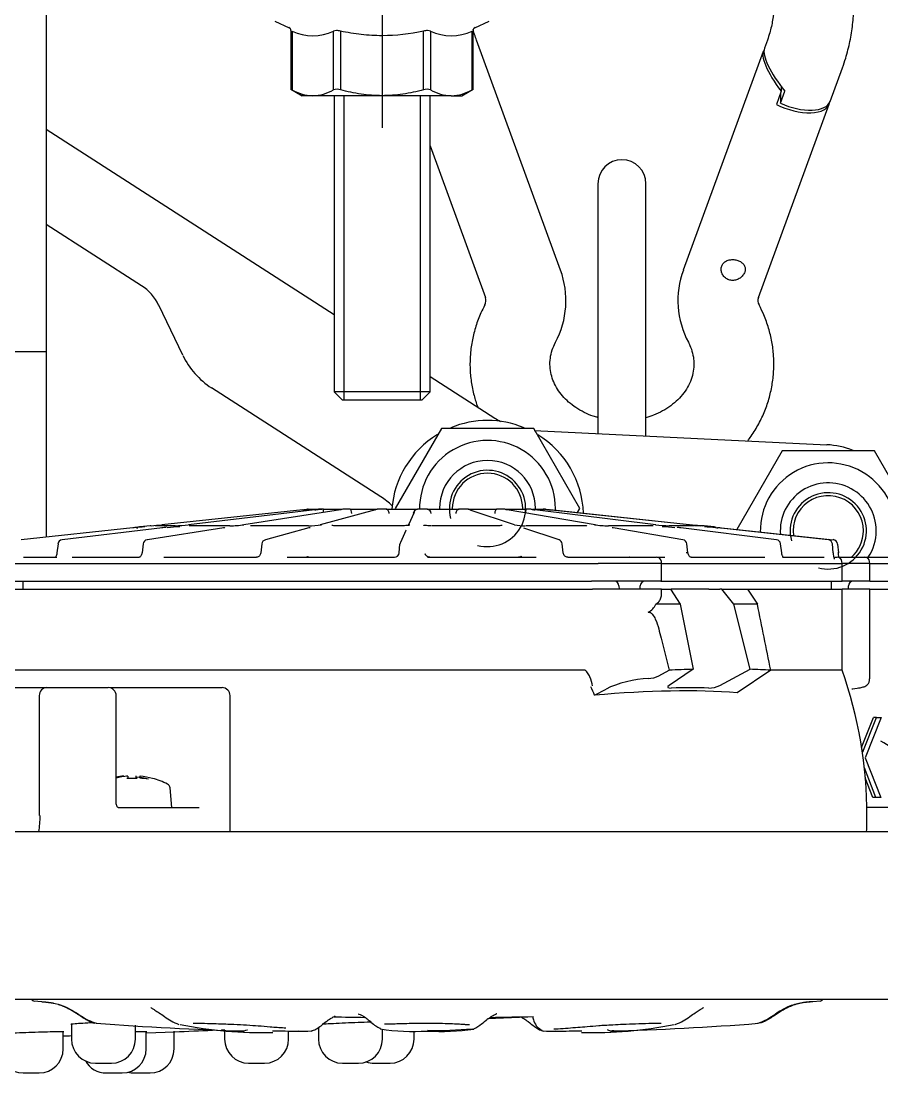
# Model space of a CAD drawing. Header units: millimetres. Extents: x -60 to 7633, y -2614 to 2146.
# Drawn here: x 7526.4 to 7580.3, y -2107 to -2041.2 of the extents above; entities that cross this region are included whole.
import ezdxf
from ezdxf.lldxf.tags import DXFTag

# ---------------------------------------------------------------- set-up
doc = ezdxf.new("R2010")
doc.units = ezdxf.units.MM
doc.layers.get('0').update_dxf_attribs({"color": 250})
tags = doc.linetypes.add('CENTER2', pattern=[28.575, 19.05, -3.175, 3.175, -3.175]).pattern_tags.tags
tags[10:11] = [DXFTag(74, 4), DXFTag(75, 0), DXFTag(340, '0'), DXFTag(46, 0.0), DXFTag(50, 0.0), DXFTag(44, 0.0), DXFTag(45, 0.0)]
tags[8:9] = [DXFTag(74, 4), DXFTag(75, 0), DXFTag(340, '0'), DXFTag(46, 0.0), DXFTag(50, 0.0), DXFTag(44, 0.0), DXFTag(45, 0.0)]
tags[6:7] = [DXFTag(74, 4), DXFTag(75, 0), DXFTag(340, '0'), DXFTag(46, 0.0), DXFTag(50, 0.0), DXFTag(44, 0.0), DXFTag(45, 0.0)]
tags[4:5] = [DXFTag(74, 4), DXFTag(75, 0), DXFTag(340, '0'), DXFTag(46, 0.0), DXFTag(50, 0.0), DXFTag(44, 0.0), DXFTag(45, 0.0)]

msp = doc.modelspace()

# ---------------------------------------------------------------- linework, layer by layer
at = {"linetype": 'CENTER2'}
msp.add_line((7549.001, -2007.898), (7549.001, -2047.898), dxfattribs=at)
at = {"linetype": 'Continuous'}
for p, q in [((7528.001, -2040.398), (7528.001, -2056.898)), ((7542.305, -2041.233), (7543.197, -2041.649)), ((7554.805, -2041.649), (7555.697, -2041.233)), ((7543.305, -2041.829), (7543.305, -2045.499)), ((7543.372, -2041.865), (7543.372, -2045.532)), ((7545.97, -2045.532), (7545.97, -2041.865)), ((7546.403, -2041.865), (7546.403, -2045.532)), ((7551.599, -2045.532), (7551.599, -2041.865)), ((7552.032, -2041.865), (7552.032, -2045.532)), ((7554.63, -2045.532), (7554.63, -2041.865)), ((7554.697, -2045.499), (7554.697, -2041.829)), ((7560.162, -2056.796), (7554.909, -2042.431)), ((7573.093, -2042.431), (7572.909, -2042.934)), ((7572.838, -2043.128), (7567.84, -2056.796)), ((7577.019, -2046.254), (7577.789, -2044.149)), ((7573.959, -2045.332), (7573.959, -2045.619)), ((7543.305, -2045.496), (7544.001, -2045.898)), ((7544.671, -2045.898), (7544.001, -2045.898)), ((7549.001, -2045.898), (7544.671, -2045.898)), ((7546.001, -2045.898), (7546.001, -2064.398)), ((7546.614, -2045.898), (7546.614, -2064.898)), ((7553.331, -2045.898), (7549.001, -2045.898)), ((7551.387, -2045.898), (7551.387, -2064.898)), ((7552.001, -2064.398), (7552.001, -2045.898)), ((7553.331, -2045.898), (7554.001, -2045.898)), ((7554.001, -2045.898), (7554.697, -2045.496)), ((7573.959, -2045.619), (7573.657, -2046.445)), ((7573.908, -2046.371), (7574.183, -2045.618)), ((7573.908, -2045.758), (7573.908, -2046.371)), ((7572.536, -2058.513), (7576.958, -2046.419)), ((7528.001, -2047.997), (7546.001, -2059.579)), ((7552.001, -2049.037), (7555.466, -2058.513)), ((7562.501, -2051.398), (7562.501, -2055.898)), ((7565.501, -2055.898), (7565.501, -2051.398)), ((7533.955, -2057.773), (7528.001, -2053.943)), ((7562.501, -2055.898), (7562.501, -2067.025)), ((7565.501, -2067.17), (7565.501, -2055.898)), ((7528.001, -2056.898), (7528.001, -2061.898)), ((7536.541, -2062.126), (7535.035, -2058.996)), ((7528.001, -2061.898), (7524.001, -2061.898)), ((7528.001, -2061.898), (7528.001, -2066.898)), ((7552.001, -2063.44), (7556.048, -2066.044)), ((7548.927, -2070.975), (7538.341, -2064.163)), ((7552.001, -2064.398), (7546.001, -2064.398)), ((7546.001, -2064.398), (7546.501, -2064.898)), ((7551.501, -2064.898), (7552.001, -2064.398)), ((7546.501, -2064.898), (7551.501, -2064.898)), ((7528.001, -2066.898), (7528.001, -2070.898)), ((7552.709, -2066.698), (7549.822, -2071.698)), ((7558.483, -2066.698), (7552.709, -2066.698)), ((7561.369, -2071.698), (7558.483, -2066.698)), ((7558.513, -2066.833), (7576.812, -2067.715)), ((7574.014, -2068.098), (7571.178, -2073.01)), ((7579.788, -2068.098), (7574.014, -2068.098)), ((7582.674, -2073.098), (7579.788, -2068.098)), ((7528.001, -2070.898), (7528.001, -2073.496)), ((7544.048, -2071.782), (7535.232, -2072.716)), ((7544.799, -2071.782), (7536.897, -2072.716)), ((7546.397, -2071.782), (7540.361, -2072.716)), ((7544.355, -2071.748), (7544.349, -2071.749)), ((7544.436, -2071.748), (7544.804, -2071.748)), ((7544.709, -2071.748), (7544.976, -2071.748)), ((7544.804, -2071.748), (7545.001, -2071.748)), ((7545.327, -2071.748), (7545.05, -2071.748)), ((7548.584, -2071.791), (7545.142, -2072.724)), ((7545.327, -2071.748), (7545.816, -2071.748)), ((7545.656, -2071.748), (7546.164, -2071.748)), ((7545.816, -2071.748), (7546.427, -2071.748)), ((7546.427, -2071.748), (7546.503, -2071.748)), ((7546.565, -2071.748), (7546.556, -2071.748)), ((7547.001, -2071.748), (7546.561, -2071.748)), ((7546.579, -2071.748), (7546.565, -2071.748)), ((7547.001, -2071.748), (7547.552, -2071.748)), ((7547.552, -2071.748), (7548.396, -2071.748)), ((7548.396, -2071.748), (7548.707, -2071.748)), ((7549.257, -2071.748), (7548.707, -2071.748)), ((7549.257, -2071.748), (7549.803, -2071.748)), ((7549.803, -2071.748), (7550.778, -2071.748)), ((7551.014, -2071.954), (7550.663, -2072.712)), ((7550.778, -2071.748), (7551.228, -2071.748)), ((7551.823, -2071.748), (7551.228, -2071.748)), ((7551.823, -2071.748), (7552.297, -2071.748)), ((7552.297, -2071.748), (7553.287, -2071.748)), ((7553.287, -2071.748), (7553.821, -2071.748)), ((7554.388, -2071.748), (7553.821, -2071.748)), ((7554.388, -2071.748), (7554.734, -2071.748)), ((7557.29, -2072.73), (7554.505, -2071.796)), ((7554.734, -2071.748), (7555.618, -2071.748)), ((7555.618, -2071.748), (7556.173, -2071.748)), ((7556.643, -2071.748), (7556.173, -2071.748)), ((7556.64, -2071.748), (7556.635, -2071.748)), ((7556.721, -2071.748), (7556.82, -2071.748)), ((7562.318, -2072.718), (7556.815, -2071.784)), ((7556.82, -2071.748), (7557.491, -2071.748)), ((7557.491, -2071.748), (7558, -2071.748)), ((7558.317, -2071.748), (7558, -2071.748)), ((7558.405, -2071.748), (7558.681, -2071.748)), ((7566.118, -2072.716), (7558.56, -2071.782)), ((7558.681, -2071.748), (7559.081, -2071.748)), ((7559.208, -2071.748), (7559.081, -2071.748)), ((7559.215, -2071.749), (7559.208, -2071.748)), ((7559.287, -2071.748), (7559.293, -2071.749)), ((7568.206, -2072.716), (7559.505, -2071.782)), ((7559.594, -2071.782), (7568.411, -2072.716)), ((7561.223, -2071.952), (7561.369, -2071.698)), ((7533.414, -2072.908), (7526.429, -2073.648)), ((7535.266, -2072.908), (7529.006, -2073.648)), ((7534.505, -2072.78), (7533.869, -2072.847)), ((7539.116, -2072.908), (7534.334, -2073.648)), ((7536.077, -2072.78), (7534.816, -2072.78)), ((7539.492, -2072.78), (7536.959, -2072.78)), ((7544.394, -2072.78), (7540.894, -2072.78)), ((7544.432, -2072.917), (7541.705, -2073.657)), ((7550.192, -2072.78), (7546.148, -2072.78)), ((7556.187, -2072.78), (7552.085, -2072.78)), ((7560.07, -2073.662), (7557.864, -2072.922)), ((7561.655, -2072.78), (7557.991, -2072.78)), ((7565.936, -2072.78), (7563.153, -2072.78)), ((7567.813, -2073.651), (7563.453, -2072.911)), ((7568.516, -2072.78), (7566.948, -2072.78)), ((7573.664, -2073.649), (7567.677, -2072.909)), ((7569.106, -2072.778), (7568.887, -2072.778)), ((7569.774, -2072.847), (7569.138, -2072.78)), ((7576.894, -2073.648), (7570.002, -2072.908)), ((7570.229, -2072.908), (7577.213, -2073.648)), ((7550.493, -2073.081), (7550.15, -2073.82)), ((7528.742, -2073.912), (7528.676, -2074.466)), ((7534.062, -2073.911), (7533.994, -2074.465)), ((7541.488, -2073.913), (7541.425, -2074.467)), ((7550.073, -2074.475), (7550.124, -2073.92)), ((7560.333, -2074.468), (7560.272, -2073.914)), ((7568.126, -2074.465), (7568.059, -2073.91)), ((7573.99, -2074.465), (7573.923, -2073.911)), ((7577.215, -2074.47), (7577.158, -2073.916)), ((7577.479, -2073.92), (7577.533, -2074.475)), ((7526.575, -2074.748), (7528.663, -2074.748)), ((7529.629, -2074.748), (7533.824, -2074.748)), ((7535.359, -2074.748), (7541.155, -2074.748)), ((7543.076, -2074.748), (7549.773, -2074.748)), ((7551.846, -2074.748), (7558.638, -2074.748)), ((7560.614, -2074.748), (7561.974, -2074.748)), ((7561.974, -2074.748), (7562.817, -2074.748)), ((7562.817, -2074.748), (7566.172, -2074.748)), ((7566.194, -2074.748), (7566.681, -2074.748)), ((7568.322, -2074.748), (7572.931, -2074.748)), ((7574.039, -2074.748), (7576.636, -2074.748)), ((7577.317, -2074.748), (7577.462, -2074.748)), ((7577.574, -2074.748), (7579.186, -2074.748)), ((7579.186, -2074.748), (7581.985, -2074.748)), ((7525.871, -2075.148), (7562.097, -2075.148)), ((7562.097, -2075.148), (7562.511, -2075.148)), ((7566.482, -2075.148), (7562.511, -2075.148)), ((7566.482, -2075.148), (7566.471, -2075.022)), ((7566.48, -2076.248), (7566.482, -2075.148)), ((7566.482, -2075.148), (7577.771, -2075.148)), ((7577.771, -2075.148), (7577.76, -2075.022)), ((7577.769, -2076.248), (7577.771, -2075.148)), ((7579.496, -2075.148), (7577.771, -2075.148)), ((7579.496, -2075.148), (7579.485, -2075.022)), ((7579.494, -2076.248), (7579.496, -2075.148)), ((7579.496, -2075.148), (7582.182, -2075.148)), ((7525.873, -2076.248), (7562.096, -2076.248)), ((7526.546, -2076.248), (7526.546, -2076.748)), ((7562.513, -2076.248), (7562.096, -2076.248)), ((7566.48, -2076.248), (7562.513, -2076.248)), ((7566.442, -2076.248), (7577.769, -2076.248)), ((7577.096, -2076.748), (7577.096, -2076.248)), ((7579.494, -2076.248), (7577.769, -2076.248)), ((7579.494, -2076.248), (7582.18, -2076.248)), ((7525.871, -2076.748), (7561.613, -2076.748)), ((7561.613, -2076.748), (7562.169, -2076.748)), ((7563.013, -2076.748), (7562.169, -2076.748)), ((7566.482, -2076.748), (7563.013, -2076.748)), ((7563.817, -2076.543), (7563.821, -2076.748)), ((7565.143, -2076.748), (7565.147, -2076.543)), ((7566.451, -2076.748), (7567.045, -2076.748)), ((7566.482, -2077.01), (7566.482, -2076.748)), ((7567.038, -2076.748), (7567.083, -2076.748)), ((7567.045, -2076.748), (7567.65, -2077.688)), ((7569.428, -2076.748), (7567.083, -2076.748)), ((7569.428, -2076.748), (7570.122, -2076.748)), ((7570.245, -2076.748), (7570.122, -2076.748)), ((7570.245, -2076.748), (7571.849, -2076.748)), ((7571.005, -2077.688), (7570.245, -2076.748)), ((7571.849, -2076.748), (7572.472, -2077.688)), ((7571.849, -2076.748), (7577.771, -2076.748)), ((7578.774, -2076.748), (7577.771, -2076.748)), ((7577.771, -2081.796), (7577.771, -2076.748)), ((7578.157, -2076.748), (7578.161, -2076.543)), ((7579.496, -2076.748), (7578.774, -2076.748)), ((7579.496, -2076.748), (7584.682, -2076.748)), ((7579.496, -2082.346), (7579.496, -2076.748)), ((7567.65, -2077.688), (7566.114, -2077.688)), ((7567.65, -2077.688), (7568.45, -2081.751)), ((7572.009, -2081.751), (7571.005, -2077.688)), ((7572.472, -2077.688), (7571.005, -2077.688)), ((7561.613, -2081.796), (7525.871, -2081.796)), ((7566.302, -2082.16), (7566.955, -2081.811)), ((7568.45, -2081.751), (7566.947, -2082.759)), ((7570.122, -2082.759), (7572.009, -2081.751)), ((7573.305, -2081.811), (7571.204, -2083.219)), ((7577.771, -2081.796), (7573.327, -2081.796)), ((7523.971, -2082.898), (7528.014, -2082.898)), ((7527.569, -2083.398), (7527.569, -2090.898)), ((7528.014, -2082.898), (7531.09, -2082.898)), ((7531.09, -2082.898), (7531.881, -2082.898)), ((7531.983, -2082.898), (7533.687, -2082.898)), ((7532.381, -2090.098), (7532.381, -2083.398)), ((7533.687, -2082.898), (7538.207, -2082.898)), ((7538.207, -2082.898), (7538.998, -2082.898)), ((7539.498, -2091.898), (7539.498, -2083.398)), ((7562.293, -2083.374), (7563.013, -2082.99)), ((7578.447, -2082.972), (7578.837, -2082.909)), ((7578.988, -2086.631), (7579.724, -2084.763)), ((7579.064, -2086.904), (7579.908, -2084.763)), ((7580.219, -2084.763), (7579.214, -2087.283)), ((7579.908, -2084.763), (7579.724, -2084.763)), ((7579.908, -2084.763), (7580.219, -2084.763)), ((7579.009, -2086.763), (7579.064, -2086.904)), ((7579.214, -2087.283), (7580.192, -2089.763)), ((7579.88, -2089.76), (7579.158, -2087.902)), ((7532.858, -2088.431), (7532.843, -2088.432)), ((7532.858, -2088.431), (7532.858, -2088.469)), ((7533.105, -2088.432), (7533.1, -2088.431)), ((7533.105, -2088.432), (7533.105, -2088.576)), ((7533.622, -2088.431), (7533.617, -2088.432)), ((7533.617, -2088.432), (7533.617, -2088.576)), ((7533.879, -2088.432), (7533.864, -2088.431)), ((7533.864, -2088.431), (7533.864, -2088.469)), ((7534.656, -2088.569), (7534.656, -2088.58)), ((7579.696, -2089.76), (7579.219, -2088.533)), ((7535.861, -2090.398), (7535.753, -2089.164)), ((7579.88, -2089.76), (7579.696, -2089.76)), ((7580.008, -2089.763), (7579.696, -2089.76)), ((7580.192, -2089.763), (7579.88, -2089.76)), ((7580.192, -2089.763), (7580.008, -2089.763)), ((7532.513, -2090.398), (7537.575, -2090.398)), ((7581.06, -2090.398), (7579.317, -2090.398)), ((7229.501, -2091.898), (7608.501, -2091.898)), ((7608.501, -2102.398), (7229.501, -2102.398)), ((7527.222, -2102.481), (7527.728, -2102.522)), ((7575.939, -2102.52), (7576.421, -2102.481)), ((7529.066, -2105.48), (7529.066, -2104.367)), ((7529.584, -2103.935), (7529.584, -2104.867)), ((7533.584, -2104.867), (7533.584, -2103.995)), ((7534.254, -2105.48), (7534.254, -2104.367)), ((7534.256, -2104.47), (7536.049, -2104.402)), ((7536.001, -2105.48), (7536.001, -2104.367)), ((7539.161, -2104.297), (7539.161, -2104.867)), ((7540.317, -2104.359), (7540.369, -2104.361)), ((7543.161, -2104.867), (7543.161, -2104.358)), ((7544.638, -2104.334), (7544.679, -2104.33)), ((7545.026, -2104.123), (7545.026, -2104.867)), ((7549.026, -2104.867), (7549.026, -2104.262)), ((7551.001, -2104.867), (7551.001, -2104.358)), ((7558.964, -2104.33), (7559.005, -2104.334)), ((7531.084, -2106.367), (7532.084, -2106.367)), ((7540.661, -2106.367), (7541.661, -2106.367)), ((7546.526, -2106.367), (7547.526, -2106.367)), ((7548.501, -2106.367), (7549.501, -2106.367)), ((7526.566, -2106.98), (7527.566, -2106.98)), ((7531.754, -2106.98), (7532.754, -2106.98)), ((7533.501, -2106.98), (7534.501, -2106.98))]:
    msp.add_line(p, q, dxfattribs=at)
for centre, radius, start, end in [((7543.105, -2041.826), 0.2, 359.50596, 67.62264), ((7544.671, -2039.033), 3.116, 245.35945, 294.64055), ((7553.331, -2039.033), 3.116, 245.35945, 294.64055), ((7554.897, -2041.826), 0.2, 112.37736, 180.95208), ((7544.745, -2043.148), 2.751, 240.04638, 268.44662), ((7544.591, -2043.131), 2.768, 271.64252, 299.86447), ((7546.186, -2046.159), 0.663, 70.94526, 109.05474), ((7551.816, -2046.159), 0.664, 70.96539, 109.03461), ((7553.406, -2043.148), 2.751, 240.04638, 268.44662), ((7553.252, -2043.131), 2.768, 271.64252, 299.86447), ((7564.001, -2051.398), 1.5, 0, 180), ((7554.961, -2058.702), 5.54, 331.88612, 20.13182), ((7573.041, -2058.702), 5.539, 159.8673, 208.11476), ((7532.331, -2060.296), 3, 25.69502, 57.24099), ((7554.956, -2058.702), 0.544, 330.03279, 20.3619), ((7573.045, -2058.702), 0.543, 159.59954, 210.00577), ((7541.047, -2059.959), 5, 205.69502, 237.24099), ((7555.596, -2072.198), 6, 67.60936, 112.57416), ((7558.754, -2061.839), 5, 237.24099, 241.98919), ((7555.596, -2072.198), 6, 121.48196, 175.69878), ((7555.596, -2071.698), 4.25, 0, 180.67408), ((7555.596, -2072.198), 6, 2.0075, 58.26076), ((7576.572, -2072.709), 5, 67.95059, 87.24099), ((7555.596, -2071.698), 3, 0, 180), ((7576.901, -2073.098), 4.25, 0, 180.96384), ((7555.596, -2071.698), 2.386, 255, 195), ((7555.596, -2071.698), 2.2, 0, 180), ((7576.901, -2073.098), 3, 0, 184.38874), ((7546.221, -2075.179), 5, 46.96082, 57.24099), ((7576.901, -2073.098), 2.386, 255, 195), ((7576.901, -2073.098), 2.2, 0, 187.75405), ((7539.04, -2024.433), 47.613, 276.03856, 276.4029), ((7547.427, -2102.929), 31.323, 95.48336, 96.07912), ((7544.214, -2066.622), 5.193, 276.47414, 279.13929), ((7546.245, -2082.2), 10.491, 94.99633, 96.74779), ((7545.052, -2071.935), 0.187, 90.65411, 94.11157), ((7547.225, -2071.875), 1.898, 176.18471, 182.11631), ((7546.565, -2072.041), 0.293, 93.74279, 114.4287), ((7546.579, -2072.048), 0.3, 102.09798, 110.62919), ((7546.562, -2072.018), 0.27, 90.16265, 93.38341), ((7547.003, -2071.826), 0.0777, 83.61015, 91.06178), ((7548.708, -2072.049), 0.301, 93.50091, 123.2497), ((7548.677, -2072.032), 0.259, 110.89669, 111.34854), ((7548.707, -2072.052), 0.304, 89.939, 93.18415), ((7549.259, -2071.929), 0.18, 85.84328, 90.41208), ((7551.245, -2072.036), 0.289, 96.76514, 175.60688), ((7551.227, -2072.019), 0.271, 89.74301, 93.38417), ((7551.824, -2072.02), 0.271, 86.62486, 90.19285), ((7551.799, -2072.031), 0.285, 3.40864, 81.86093), ((7553.819, -2071.932), 0.184, 89.42692, 94.13414), ((7554.388, -2072.058), 0.31, 86.8437, 90.06558), ((7554.385, -2072.048), 0.3, 49.74244, 86.09651), ((7556.171, -2071.832), 0.0832, 88.54595, 96.26141), ((7556.635, -2072.048), 0.3, 74.05432, 89.99465), ((7556.643, -2072.026), 0.277, 86.66517, 89.93179), ((7556.642, -2072.044), 0.296, 65.97751, 86.6055), ((7555.596, -2071.698), 2.2, 358.62014, 0), ((7559.79, -2072.039), 1.82, 170.8304, 178.14661), ((7558.316, -2071.94), 0.191, 85.96974, 89.65855), ((7558.956, -2068.291), 3.514, 259.73369, 263.37738), ((7555.596, -2071.698), 3, 358.33375, 0), ((7557.017, -2093.924), 22.271, 83.83789, 84.68176), ((7561.959, -2048.795), 23.117, 263.18396, 263.90731), ((7564.603, -2024.433), 47.613, 263.5971, 263.96144), ((7555.596, -2071.698), 4.25, 358.40865, 0), ((7535.09, -2086.622), 13.805, 93.80352, 96.60656), ((7533.45, -2069.379), 3.535, 273.32444, 274.70916), ((7533.9, -2073.145), 0.3, 96, 108.61169), ((7534.537, -2073.078), 0.3, 90, 96), ((7532.521, -2048.03), 24.834, 274.71269, 276.26851), ((7536.626, -2081.416), 8.573, 91.73868, 97.07141), ((7535.718, -2062.978), 9.809, 272.10022, 276.9033), ((7539.423, -2065.963), 6.818, 270.58286, 277.91048), ((7544.481, -2068.716), 4.065, 268.77301, 280.29619), ((7544.539, -2073.176), 0.281, 112.34566, 113.4654), ((7557.903, -2068.896), 3.882, 260.87679, 270.81649), ((7563.194, -2066.394), 6.386, 261.84035, 269.6331), ((7567.178, -2064.294), 8.489, 262.76291, 268.4498), ((7566.307, -2080.889), 8.045, 82.78095, 88.56906), ((7569.773, -2059.37), 13.437, 263.30112, 266.35277), ((7571.122, -2048.03), 24.834, 263.73149, 265.23679), ((7569.106, -2073.078), 0.3, 84, 90), ((7568.519, -2084.3), 11.471, 83.27984, 86.83049), ((7569.742, -2073.145), 0.3, 57.5808, 84), ((7570.202, -2069.408), 3.506, 264.4064, 266.69744), ((7571.129, -2062.928), 10.02, 263.45394, 264.84618), ((7529.033, -2073.946), 0.3, 96.74001, 173.32801), ((7534.355, -2073.946), 0.3, 98.79505, 173.00521), ((7541.783, -2073.946), 0.3, 105.18103, 173.5185), ((7559.975, -2073.946), 0.3, 6.25343, 71.46045), ((7567.763, -2073.946), 0.3, 6.95126, 80.36784), ((7573.628, -2073.946), 0.3, 6.81783, 82.95513), ((7576.862, -2073.946), 0.3, 5.86799, 83.87297), ((7577.182, -2073.946), 0.3, 5.54906, 83.95264), ((7576.901, -2073.098), 2.2, 311.40962, 0), ((7576.901, -2073.098), 3, 326.63299, 0), ((7550.422, -2073.946), 0.3, 155.15349, 174.81051), ((7549.772, -2074.446), 0.302, 270.1825, 354.63084), ((7566.172, -2075.048), 0.3, 5, 90), ((7577.462, -2075.048), 0.3, 5, 90), ((7579.186, -2075.048), 0.3, 5, 90), ((7563.517, -2076.548), 0.3, 1, 90), ((7565.447, -2076.548), 0.3, 90, 179), ((7578.461, -2076.548), 0.3, 90, 179), ((7565.198, -2077.299), 0.996, 296.61813, 336.96939), ((7551.821, -2090.898), 27.5, 0, 19.32851), ((7531.881, -2083.398), 0.5, 0, 90), ((7538.998, -2083.398), 0.5, 0, 90), ((7533.361, -2093.398), 4.829, 86.15615, 93.84385), ((7533.361, -2093.398), 5, 63.55416, 74.98927), ((7535.454, -2089.19), 0.3, 5, 63.55416), ((7551.821, -2090.898), 27.5, 357.91606, 0), ((7527.271, -2102.284), 0.2, 215.4891, 265.03293), ((7576.371, -2102.284), 0.2, 274.96724, 324.51171), ((7546.267, -1901.179), 203.26, 265.72972, 268.34499), ((7551.699, -1820.903), 282.626, 268.83993, 269.23694), ((7419.001, 893.314), 3000, 272.609614, 272.647815), ((7551.882, -1812.607), 290.922, 270.76242, 271.2967), ((7559.056, -1933.63), 170.776, 271.40992, 274.51875), ((7560.72, -1965.413), 138.916, 274.90734, 274.91733), ((7419.001, 893.314), 3000, 272.235804, 272.281153), ((7541.528, -2078.319), 26.138, 258.6281, 271.40029), ((7542.955, -1965.413), 138.916, 268.35501, 268.44072), ((7543.837, -2043.587), 60.775, 268.40689, 269.89367), ((7543.838, -2043.586), 60.776, 268.4069, 269.89368), ((7544.033, -2099.476), 4.896, 266.39447, 276.21465), ((7551.025, -2089.69), 14.693, 261.65635, 273.10587), ((7552.616, -2088.93), 15.452, 267.05352, 277.88929), ((7552.465, -2081.429), 22.891, 268.4299, 275.45658), ((7564.293, -2130.085), 26.312, 101.67655, 101.71763), ((7559.61, -2099.477), 4.894, 263.78327, 273.60691), ((7559.805, -2043.587), 60.775, 270.10633, 271.59311), ((7562.115, -2078.316), 26.141, 268.60006, 281.3711), ((7564.321, -2126.516), 22.179, 92.13972, 92.7059), ((7419.001, 893.314), 3000, 272.102552, 272.112464), ((7531.084, -2104.867), 1.5, 180, 270), ((7532.084, -2104.867), 1.5, 270, 0), ((7540.661, -2104.867), 1.5, 180, 270), ((7541.661, -2104.867), 1.5, 270, 0), ((7546.526, -2104.867), 1.5, 180, 270), ((7547.526, -2104.867), 1.5, 270, 0), ((7549.501, -2104.867), 1.5, 270, 0), ((7526.566, -2105.48), 1.5, 180, 270), ((7527.566, -2105.48), 1.5, 270, 0), ((7532.754, -2105.48), 1.5, 270, 0), ((7534.501, -2105.48), 1.5, 270, 0), ((7531.754, -2105.48), 1.5, 209.89303, 270), ((7548.501, -2104.867), 1.5, 251.03458, 270), ((7533.501, -2105.48), 1.5, 255.57952, 270)]:
    msp.add_arc(centre, radius, start, end, dxfattribs=at)
for centre, major_axis, ratio, start_param, end_param in [((7574.725, -2045.247), (1.802, -2.242), 0.289357, 3.206318, 4.646381), ((7574.796, -2045.053), (1.802, -2.242), 0.289357, 3.314512, 4.732169), ((7574.61, -2045.561), (-2.348, 0.859), 0.476664, 1.331869, 3.215429), ((7574.671, -2045.396), (-2.348, 0.859), 0.476664, 1.417656, 3.141593), ((7558.523, -2072.08), (-0.037, -0.298), 0.523125, 3.141742, 3.20404), ((7544.51, -2073.207), (0.079, -0.29), 0.916884, 2.898644, 3.14176), ((7545.22, -2073.014), (0.079, -0.29), 0.916884, 2.898743, 3.141869), ((7562.268, -2073.014), (-0.05, -0.296), 0.780863, 3.141601, 3.272366), ((7563.403, -2073.207), (-0.05, -0.296), 0.780863, 3.141998, 3.272464), ((7566.081, -2073.014), (-0.037, -0.298), 0.523123, 3.141736, 3.205168), ((7567.64, -2073.207), (-0.037, -0.298), 0.523123, 3.142078, 3.205266), ((7569.97, -2073.207), (-0.032, -0.298), 0.202286, 3.141824, 3.162421), ((7529.033, -2073.946), (0.035, -0.298), 0.454755, 3.08854, 3.141593), ((7534.355, -2073.946), (0.046, -0.296), 0.729834, 3.029789, 3.141593), ((7550.765, -2073.207), (0.272, -0.126), 0.993344, 3.075178, 3.14125), ((7576.862, -2073.946), (-0.032, -0.298), 0.202286, 3.141822, 3.162664), ((7576.862, -2073.946), (-0.298, -0.031), 0.066692, 2.943201, 3.141593), ((7577.182, -2073.946), (-0.299, -0.029), 0.074533, 3.021989, 3.141593), ((7567.83, -2074.501), (-0.298, -0.036), 0.014355, 3.131198, 4.031964), ((7565.935, -2082.144), (0.499, 0.121), 0.273127, 4.026319, 5.47134), ((7549.003, -2094.374), (34.487, 8.433), 0.273408, 0.906473, 0.957905), ((7549.003, -2094.374), (34.487, 8.433), 0.273408, 0.724318, 0.77575), ((7545.364, -2090.898), (0, 18.526), 1, -1.152579, -1.121431), ((7564.482, -2083.053), (-1.996, -0.482), 0.273127, 4.026319, 5.47134), ((7567.367, -2082.744), (0.499, 0.121), 0.273127, 2.50428, 4.042949), ((7569.755, -2082.744), (0.499, 0.121), 0.273127, 3.932671, 5.47134), ((7552.175, -2092.488), (26.791, 5.968), 0.270478, 0.722578, 1.124096), ((7551.821, -2092.698), (26.834, 6.488), 0.273127, 0.791079, 0.901356), ((7578.368, -2082.478), (-0.08, 0.494), 0.837982, 3.014948, 3.141593), ((7578.758, -2082.415), (-0.08, 0.494), 0.837982, 3.014948, 3.141593), ((7577.721, -2090.898), (0, 5.264), 1, -1.087804, -0.488942), ((7533.379, -2093.398), (0, 4.995), 1, 0.107561, 0.210516), ((7533.141, -2093.398), (0, 4.976), 1, 0.05697, 0.156807), ((7533.512, -2093.398), (0, 4.985), 1, 0.082766, 0.231449), ((7533.152, -2093.398), (0, 4.967), 1, 0.009447, 0.02384), ((7533.57, -2093.398), (0, 4.82), 1, -0.02384, -0.009447), ((7533.21, -2093.398), (0, 4.926), 1, -0.243405, -0.082766), ((7533.581, -2093.398), (0, 4.85), 1, -0.169096, -0.05697), ((7533.343, -2093.398), (0, 4.994), 1, -0.266084, -0.107561), ((7522.126, -2090.898), (0, 5.5), 1, 4.529569, 4.712389)]:
    msp.add_ellipse(centre, major_axis=major_axis, ratio=ratio, start_param=start_param, end_param=end_param, dxfattribs=at)
for points, knots in [([(7577.789, -2044.149), (7577.866, -2043.929), (7578.04, -2043.426), (7578.275, -2042.505), (7578.443, -2041.455), (7578.515, -2040.389), (7578.488, -2039.325), (7578.362, -2038.266), (7578.139, -2037.222), (7577.821, -2036.198), (7577.41, -2035.201), (7576.908, -2034.238), (7576.318, -2033.314), (7575.645, -2032.437), (7574.892, -2031.611), (7574.064, -2030.843), (7573.167, -2030.138), (7572.207, -2029.5), (7571.191, -2028.935), (7570.124, -2028.447), (7569.016, -2028.038), (7567.872, -2027.711), (7566.702, -2027.47), (7565.513, -2027.315), (7564.312, -2027.248), (7563.109, -2027.27), (7561.912, -2027.379), (7560.729, -2027.576), (7559.567, -2027.86), (7558.435, -2028.229), (7557.341, -2028.68), (7556.292, -2029.211), (7555.399, -2029.755), (7554.865, -2030.132), (7554.652, -2030.291)], [0, 0, 0, 0, 0.0128017, 0.0345185, 0.0561988, 0.0778364, 0.0994463, 0.1210436, 0.1426414, 0.1642568, 0.1859048, 0.2075982, 0.2293464, 0.2511551, 0.2730265, 0.2949596, 0.3169508, 0.3389945, 0.3610843, 0.3832134, 0.405375, 0.4275632, 0.4497729, 0.4719997, 0.4942401, 0.5164912, 0.5387503, 0.561014, 0.5832795, 0.605543, 0.6278002, 0.6500452, 0.6722712, 0.6876357, 0.6876357, 0.6876357, 0.6876357]), ([(7556.009, -2035.897), (7556.169, -2035.691), (7556.525, -2035.275), (7557.138, -2034.687), (7557.836, -2034.139), (7558.597, -2033.653), (7559.412, -2033.232), (7560.273, -2032.882), (7561.173, -2032.606), (7562.101, -2032.407), (7563.048, -2032.287), (7564.004, -2032.247), (7564.96, -2032.287), (7565.906, -2032.408), (7566.831, -2032.607), (7567.726, -2032.882), (7568.582, -2033.229), (7569.391, -2033.645), (7570.145, -2034.125), (7570.836, -2034.663), (7571.459, -2035.255), (7572.008, -2035.893), (7572.478, -2036.573), (7572.865, -2037.288), (7573.166, -2038.033), (7573.376, -2038.802), (7573.493, -2039.587), (7573.513, -2040.384), (7573.437, -2041.176), (7573.282, -2041.877), (7573.152, -2042.262), (7573.093, -2042.431)], [0.2370003, 0.2370003, 0.2370003, 0.2370003, 0.2620131, 0.2888846, 0.3155806, 0.3421401, 0.368597, 0.3949786, 0.4213062, 0.447595, 0.4738559, 0.5000967, 0.5263228, 0.5525384, 0.5787477, 0.6049572, 0.6311757, 0.6574158, 0.6836952, 0.7100373, 0.7364726, 0.7630378, 0.7897751, 0.8167279, 0.843934, 0.8714149, 0.8991623, 0.9271257, 0.9552113, 0.9832631, 1, 1, 1, 1]), ([(7546.403, -2041.865), (7546.317, -2041.84), (7546.23, -2041.826), (7546.077, -2041.826), (7546.013, -2041.84), (7545.97, -2041.865)], [0, 0, 0, 0, 0.5, 0.5, 1, 1, 1, 1]), ([(7551.599, -2041.865), (7550.739, -2042.044), (7549.876, -2042.15), (7548.575, -2042.151), (7548.141, -2042.126), (7547.27, -2042.028), (7546.834, -2041.955), (7546.403, -2041.865)], [0, 0, 0, 0, 0.5, 0.5, 0.75, 0.75, 1, 1, 1, 1]), ([(7552.032, -2041.865), (7551.989, -2041.84), (7551.926, -2041.826), (7551.773, -2041.826), (7551.685, -2041.84), (7551.599, -2041.865)], [0, 0, 0, 0, 0.5, 0.5, 1, 1, 1, 1]), ([(7554.909, -2042.431), (7554.864, -2042.304), (7554.791, -2042.092), (7554.728, -2041.866), (7554.7, -2041.753)], [0, 0, 0, 0, 0.01257428, 0.02457379, 0.02457379, 0.02457379, 0.02457379]), ([(7549.001, -2045.898), (7548.566, -2045.898), (7548.129, -2045.865), (7547.253, -2045.737), (7546.825, -2045.644), (7546.403, -2045.532)], [0, 0, 0, 0, 0.5, 0.5, 1, 1, 1, 1]), ([(7551.599, -2045.532), (7551.173, -2045.645), (7550.739, -2045.739), (7549.872, -2045.865), (7549.437, -2045.898), (7549.001, -2045.898)], [0, 0, 0, 0, 0.5, 0.5, 1, 1, 1, 1]), ([(7554.63, -2045.532), (7554.673, -2045.509), (7554.697, -2045.496), (7554.697, -2045.496), (7554.697, -2045.496), (7554.697, -2045.496)], [0, 0, 0, 0, 0.5, 0.5, 0.5008293, 0.5008293, 0.5008293, 0.5008293]), ([(7571.708, -2056.746), (7571.708, -2056.677), (7571.693, -2056.609), (7571.665, -2056.547), (7571.638, -2056.485), (7571.596, -2056.426), (7571.544, -2056.376), (7571.491, -2056.324), (7571.425, -2056.279), (7571.352, -2056.243), (7571.282, -2056.208), (7571.202, -2056.181), (7571.121, -2056.164), (7571.042, -2056.148), (7570.959, -2056.141), (7570.88, -2056.144), (7570.799, -2056.146), (7570.719, -2056.159), (7570.646, -2056.182), (7570.57, -2056.206), (7570.498, -2056.241), (7570.438, -2056.286), (7570.377, -2056.332), (7570.325, -2056.388), (7570.287, -2056.453), (7570.25, -2056.514), (7570.225, -2056.585), (7570.214, -2056.658), (7570.204, -2056.729), (7570.206, -2056.804), (7570.221, -2056.877), (7570.237, -2056.951), (7570.266, -2057.026), (7570.306, -2057.093), (7570.348, -2057.163), (7570.403, -2057.228), (7570.467, -2057.281), (7570.531, -2057.333), (7570.605, -2057.375), (7570.684, -2057.403), (7570.76, -2057.43), (7570.843, -2057.443), (7570.924, -2057.444), (7571.004, -2057.444), (7571.086, -2057.431), (7571.163, -2057.406), (7571.242, -2057.381), (7571.318, -2057.343), (7571.386, -2057.296), (7571.456, -2057.248), (7571.518, -2057.189), (7571.568, -2057.125), (7571.616, -2057.062), (7571.654, -2056.992), (7571.678, -2056.922), (7571.698, -2056.864), (7571.708, -2056.804), (7571.708, -2056.746)], [0, 0, 0, 0, 0.053879, 0.053879, 0.053879, 0.107687, 0.107687, 0.107687, 0.162297, 0.162297, 0.162297, 0.215364, 0.215364, 0.215364, 0.266659, 0.266659, 0.266659, 0.318494, 0.318494, 0.318494, 0.372372, 0.372372, 0.372372, 0.426861, 0.426861, 0.426861, 0.479311, 0.479311, 0.479311, 0.530299, 0.530299, 0.530299, 0.582622, 0.582622, 0.582622, 0.636999, 0.636999, 0.636999, 0.691034, 0.691034, 0.691034, 0.742942, 0.742942, 0.742942, 0.794207, 0.794207, 0.794207, 0.84711, 0.84711, 0.84711, 0.901669, 0.901669, 0.901669, 0.955254, 0.955254, 0.955254, 1, 1, 1, 1]), ([(7555.428, -2058.974), (7555.335, -2059.157), (7555.133, -2059.561), (7554.851, -2060.307), (7554.632, -2061.159), (7554.51, -2062.032), (7554.488, -2062.908), (7554.564, -2063.78), (7554.73, -2064.601), (7554.894, -2065.123), (7554.981, -2065.362)], [0, 0, 0, 0, 0.0157444, 0.0409599, 0.0660891, 0.0911083, 0.1160447, 0.1409317, 0.1657969, 0.1874482, 0.1874482, 0.1874482, 0.1874482]), ([(7571.863, -2067.483), (7571.938, -2067.383), (7572.188, -2067.035), (7572.567, -2066.413), (7572.948, -2065.599), (7573.233, -2064.755), (7573.421, -2063.891), (7573.51, -2063.017), (7573.499, -2062.142), (7573.391, -2061.272), (7573.187, -2060.425), (7572.905, -2059.64), (7572.688, -2059.201), (7572.574, -2058.974)], [0.7443201, 0.7443201, 0.7443201, 0.7443201, 0.7547659, 0.7802499, 0.8055986, 0.8308125, 0.855903, 0.8808916, 0.9058077, 0.9306852, 0.9555507, 0.9804416, 1, 1, 1, 1]), ([(7562.497, -2066.023), (7562.399, -2065.995), (7562.103, -2065.901), (7561.631, -2065.703), (7561.113, -2065.405), (7560.657, -2065.056), (7560.269, -2064.664), (7559.955, -2064.239), (7559.718, -2063.786), (7559.562, -2063.311), (7559.489, -2062.816), (7559.509, -2062.31), (7559.623, -2061.794), (7559.764, -2061.488), (7559.847, -2061.313)], [0.580628, 0.580628, 0.580628, 0.580628, 0.597058, 0.6311083, 0.6652421, 0.6995608, 0.7342189, 0.7694362, 0.8055016, 0.8427454, 0.881427, 0.9214591, 0.9619793, 1, 1, 1, 1]), ([(7568.155, -2061.313), (7568.191, -2061.384), (7568.294, -2061.591), (7568.432, -2061.991), (7568.51, -2062.482), (7568.498, -2062.992), (7568.39, -2063.503), (7568.184, -2064.003), (7567.889, -2064.473), (7567.512, -2064.902), (7567.064, -2065.283), (7566.553, -2065.609), (7566.027, -2065.855), (7565.667, -2065.977), (7565.504, -2066.023)], [0, 0, 0, 0, 0.0154712, 0.0530966, 0.0916523, 0.1315986, 0.1721516, 0.2117651, 0.2498761, 0.2866188, 0.3223597, 0.3574363, 0.3920945, 0.4194447, 0.4194447, 0.4194447, 0.4194447]), ([(7544.365, -2071.832), (7544.366, -2071.831), (7544.366, -2071.831), (7544.383, -2071.782), (7544.408, -2071.753), (7544.434, -2071.749)], [0.4947836, 0.4947836, 0.4947836, 0.4947836, 0.5, 0.5, 1, 1, 1, 1]), ([(7544.434, -2071.749), (7544.435, -2071.749), (7544.436, -2071.749), (7544.436, -2071.748), (7544.436, -2071.748), (7544.436, -2071.748), (7544.436, -2071.748)], [0, 0, 0, 0, 0.600747, 0.600747, 0.600747, 1, 1, 1, 1]), ([(7545.331, -2071.749), (7545.332, -2071.749), (7545.331, -2071.749), (7545.33, -2071.748), (7545.329, -2071.748), (7545.328, -2071.748), (7545.327, -2071.748)], [0, 0, 0, 0, 0.600747, 0.600747, 0.600747, 1, 1, 1, 1]), ([(7546.463, -2071.767), (7546.463, -2071.767), (7546.46, -2071.767), (7546.437, -2071.773), (7546.393, -2071.781), (7546.359, -2071.786), (7546.347, -2071.787)], [0.2209472, 0.2209472, 0.2209472, 0.2209472, 0.3200742, 0.5409947, 0.8633807, 1, 1, 1, 1]), ([(7547.109, -2072.014), (7547.103, -2071.945), (7547.09, -2071.879), (7547.055, -2071.782), (7547.033, -2071.753), (7547.012, -2071.749)], [0, 0, 0, 0, 0.5, 0.5, 1, 1, 1, 1]), ([(7549.453, -2072.014), (7549.446, -2071.945), (7549.424, -2071.879), (7549.357, -2071.782), (7549.315, -2071.753), (7549.272, -2071.749)], [0, 0, 0, 0, 0.5, 0.5, 1, 1, 1, 1]), ([(7553.806, -2071.749), (7553.758, -2071.753), (7553.712, -2071.782), (7553.64, -2071.879), (7553.616, -2071.945), (7553.608, -2072.014)], [0, 0, 0, 0, 0.5, 0.5, 1, 1, 1, 1]), ([(7556.162, -2071.749), (7556.135, -2071.753), (7556.108, -2071.782), (7556.065, -2071.879), (7556.05, -2071.945), (7556.044, -2072.014)], [0, 0, 0, 0, 0.5, 0.5, 1, 1, 1, 1]), ([(7556.819, -2071.784), (7556.803, -2071.782), (7556.774, -2071.777), (7556.757, -2071.773), (7556.754, -2071.772), (7556.754, -2071.772)], [0, 0, 0, 0, 0.2008605, 0.4506128, 0.5411184, 0.5411184, 0.5411184, 0.5411184]), ([(7556.76, -2071.774), (7556.762, -2071.775), (7556.766, -2071.776), (7556.77, -2071.778), (7556.77, -2071.778)], [0.67744953, 0.67744953, 0.67744953, 0.67744953, 0.74488645, 0.75863585, 0.75863585, 0.75863585, 0.75863585]), ([(7558, -2071.748), (7557.998, -2071.748), (7557.996, -2071.748), (7557.995, -2071.749), (7557.994, -2071.749), (7557.994, -2071.749), (7557.994, -2071.749)], [0, 0, 0, 0, 0.60188, 0.60188, 0.60188, 1, 1, 1, 1]), ([(7559.081, -2071.748), (7559.08, -2071.748), (7559.08, -2071.748), (7559.08, -2071.749), (7559.08, -2071.749), (7559.081, -2071.749), (7559.081, -2071.749)], [0, 0, 0, 0, 0.60188, 0.60188, 0.60188, 1, 1, 1, 1]), ([(7559.081, -2071.749), (7559.103, -2071.753), (7559.122, -2071.782), (7559.137, -2071.837), (7559.139, -2071.844), (7559.141, -2071.851)], [0, 0, 0, 0, 0.5, 0.5, 0.5693327, 0.5693327, 0.5693327, 0.5693327]), ([(7533.911, -2072.851), (7533.911, -2072.851), (7533.91, -2072.851), (7533.895, -2072.854), (7533.842, -2072.86), (7533.724, -2072.874), (7533.565, -2072.892), (7533.458, -2072.903), (7533.412, -2072.908)], [0.3596868, 0.3596868, 0.3596868, 0.3596868, 0.3750405, 0.4341642, 0.5488431, 0.7105415, 0.8925377, 1, 1, 1, 1]), ([(7535.523, -2072.87), (7535.523, -2072.87), (7535.52, -2072.871), (7535.495, -2072.876), (7535.428, -2072.887), (7535.334, -2072.9), (7535.263, -2072.908), (7535.239, -2072.911)], [0.4557797, 0.4557797, 0.4557797, 0.4557797, 0.4973198, 0.5866115, 0.7256015, 0.9216196, 1, 1, 1, 1]), ([(7536.991, -2072.778), (7536.979, -2072.778), (7536.958, -2072.778), (7536.951, -2072.778), (7536.951, -2072.778)], [0, 0, 0, 0, 0.1014845, 0.2301887, 0.2301887, 0.2301887, 0.2301887]), ([(7539.181, -2072.893), (7539.181, -2072.893), (7539.181, -2072.893), (7539.172, -2072.896), (7539.141, -2072.902), (7539.107, -2072.907), (7539.088, -2072.91)], [0.6273765, 0.6273765, 0.6273765, 0.6273765, 0.6335437, 0.7307959, 0.8770733, 1, 1, 1, 1]), ([(7540.909, -2072.778), (7540.884, -2072.778), (7540.832, -2072.778), (7540.787, -2072.775), (7540.772, -2072.773), (7540.772, -2072.773), (7540.772, -2072.773)], [0, 0, 0, 0, 0.1217246, 0.2969862, 0.3984135, 0.404786, 0.404786, 0.404786, 0.404786]), ([(7546.137, -2072.777), (7546.102, -2072.778), (7546.022, -2072.778), (7545.925, -2072.772), (7545.868, -2072.766), (7545.855, -2072.763), (7545.855, -2072.763), (7545.855, -2072.763)], [0, 0, 0, 0, 0.1146703, 0.3065849, 0.4418524, 0.5213433, 0.525745, 0.525745, 0.525745, 0.525745]), ([(7550.735, -2072.744), (7550.735, -2072.744), (7550.728, -2072.746), (7550.694, -2072.753), (7550.616, -2072.762), (7550.484, -2072.772), (7550.328, -2072.778), (7550.235, -2072.778), (7550.196, -2072.778)], [0.3023779, 0.3023779, 0.3023779, 0.3023779, 0.3569606, 0.4376203, 0.559209, 0.7142462, 0.8965775, 1, 1, 1, 1]), ([(7552.06, -2072.777), (7552.023, -2072.778), (7551.927, -2072.778), (7551.776, -2072.77), (7551.657, -2072.76), (7551.602, -2072.751), (7551.587, -2072.748), (7551.594, -2072.749), (7551.607, -2072.754), (7551.614, -2072.758)], [0, 0, 0, 0, 0.0935134, 0.2838389, 0.4385166, 0.547346, 0.6127443, 0.6618934, 0.6974745, 0.6974745, 0.6974745, 0.6974745]), ([(7556.523, -2072.761), (7556.523, -2072.761), (7556.522, -2072.761), (7556.51, -2072.763), (7556.466, -2072.769), (7556.372, -2072.775), (7556.257, -2072.779), (7556.18, -2072.778), (7556.155, -2072.778)], [0.4278449, 0.4278449, 0.4278449, 0.4278449, 0.4431713, 0.506533, 0.6053682, 0.7472956, 0.9268567, 1, 1, 1, 1]), ([(7561.812, -2072.771), (7561.812, -2072.771), (7561.805, -2072.773), (7561.771, -2072.776), (7561.71, -2072.778), (7561.652, -2072.778), (7561.625, -2072.778)], [0.5464298, 0.5464298, 0.5464298, 0.5464298, 0.6161913, 0.7249228, 0.8912555, 1, 1, 1, 1]), ([(7563.458, -2072.911), (7563.442, -2072.909), (7563.413, -2072.904), (7563.396, -2072.899), (7563.393, -2072.899), (7563.393, -2072.899)], [0, 0, 0, 0, 0.1211497, 0.2686591, 0.3221753, 0.3221753, 0.3221753, 0.3221753]), ([(7565.964, -2072.777), (7565.964, -2072.777), (7565.96, -2072.777), (7565.941, -2072.778), (7565.916, -2072.778), (7565.903, -2072.778)], [0.7120811, 0.7120811, 0.7120811, 0.7120811, 0.7766178, 0.8998963, 1, 1, 1, 1]), ([(7567.66, -2072.906), (7567.627, -2072.902), (7567.555, -2072.893), (7567.489, -2072.882), (7567.461, -2072.876), (7567.458, -2072.875), (7567.458, -2072.875)], [0, 0, 0, 0, 0.1368539, 0.3389809, 0.449013, 0.4890688, 0.4890688, 0.4890688, 0.4890688]), ([(7568.486, -2072.778), (7568.486, -2072.778), (7568.486, -2072.778), (7568.485, -2072.778), (7568.483, -2072.778)], [0.94158921, 0.94158921, 0.94158921, 0.94158921, 0.9439285, 1, 1, 1, 1]), ([(7569.864, -2072.893), (7569.794, -2072.885), (7569.686, -2072.873), (7569.593, -2072.86), (7569.565, -2072.856), (7569.562, -2072.855), (7569.562, -2072.855)], [0, 0, 0, 0, 0.2280518, 0.4149375, 0.5147146, 0.5416883, 0.5416883, 0.5416883, 0.5416883]), ([(7528.67, -2074.466), (7528.67, -2074.471), (7528.666, -2074.519), (7528.645, -2074.611), (7528.612, -2074.706), (7528.582, -2074.761), (7528.569, -2074.777), (7528.567, -2074.778), (7528.567, -2074.778)], [0, 0, 0, 0, 0.0173839, 0.2097683, 0.3737242, 0.5125831, 0.6271908, 0.6573187, 0.6573187, 0.6573187, 0.6573187]), ([(7533.989, -2074.464), (7533.988, -2074.468), (7533.986, -2074.506), (7533.963, -2074.584), (7533.919, -2074.672), (7533.868, -2074.729), (7533.83, -2074.749), (7533.826, -2074.749), (7533.825, -2074.748)], [0, 0, 0, 0, 0.0179118, 0.2113036, 0.4028559, 0.5916816, 0.7835731, 0.9990259, 0.9990259, 0.9990259, 0.9990259]), ([(7541.424, -2074.408), (7541.424, -2074.433), (7541.424, -2074.486), (7541.396, -2074.58), (7541.339, -2074.666), (7541.265, -2074.723), (7541.199, -2074.75), (7541.168, -2074.745), (7541.158, -2074.743)], [0, 0, 0, 0, 0.1265, 0.321557, 0.515075, 0.710371, 0.919265, 1, 1, 1, 1]), ([(7544.431, -2074.742), (7544.418, -2074.743), (7544.38, -2074.749), (7544.331, -2074.721), (7544.314, -2074.706), (7544.313, -2074.705), (7544.313, -2074.705)], [0, 0, 0, 0, 0.0882329, 0.3023314, 0.4524162, 0.4859584, 0.4859584, 0.4859584, 0.4859584]), ([(7551.984, -2074.747), (7551.982, -2074.748), (7551.948, -2074.753), (7551.881, -2074.732), (7551.808, -2074.692), (7551.757, -2074.643), (7551.727, -2074.597), (7551.713, -2074.564), (7551.707, -2074.546), (7551.704, -2074.539), (7551.704, -2074.538), (7551.704, -2074.538)], [0, 0, 0, 0, 0.0056284, 0.1206325, 0.2123406, 0.2895205, 0.3530296, 0.3992138, 0.4325609, 0.4667202, 0.4968418, 0.4968418, 0.4968418, 0.4968418]), ([(7557.704, -2074.683), (7557.704, -2074.683), (7557.702, -2074.684), (7557.687, -2074.702), (7557.632, -2074.739), (7557.577, -2074.743), (7557.543, -2074.745)], [0.485632, 0.485632, 0.485632, 0.485632, 0.5267576, 0.6520206, 0.8179223, 1, 1, 1, 1]), ([(7560.614, -2074.748), (7560.612, -2074.748), (7560.582, -2074.751), (7560.516, -2074.733), (7560.429, -2074.677), (7560.366, -2074.59), (7560.335, -2074.51), (7560.336, -2074.473), (7560.336, -2074.468)], [0, 0, 0, 0, 0.016187, 0.270974, 0.500091, 0.742101, 0.973745, 1, 1, 1, 1]), ([(7564.504, -2074.745), (7564.504, -2074.745), (7564.502, -2074.746), (7564.491, -2074.746), (7564.481, -2074.747)], [0.6926502, 0.6926502, 0.6926502, 0.6926502, 0.7770544, 1, 1, 1, 1]), ([(7568.333, -2074.747), (7568.329, -2074.748), (7568.318, -2074.749), (7568.288, -2074.744), (7568.229, -2074.701), (7568.178, -2074.631), (7568.141, -2074.545), (7568.134, -2074.489), (7568.131, -2074.464)], [0, 0, 0, 0, 0.132335, 0.37333, 0.548805, 0.712642, 0.886602, 1, 1, 1, 1]), ([(7574.103, -2074.765), (7574.103, -2074.765), (7574.101, -2074.763), (7574.084, -2074.745), (7574.051, -2074.69), (7574.019, -2074.605), (7573.997, -2074.522), (7573.994, -2074.475), (7573.993, -2074.465)], [0.3044046, 0.3044046, 0.3044046, 0.3044046, 0.3597268, 0.4884587, 0.6328124, 0.7833661, 0.9591095, 1, 1, 1, 1]), ([(7577.298, -2074.864), (7577.298, -2074.864), (7577.295, -2074.859), (7577.284, -2074.831), (7577.265, -2074.765), (7577.242, -2074.652), (7577.223, -2074.529), (7577.217, -2074.457), (7577.216, -2074.435)], [0.3710872, 0.3710872, 0.3710872, 0.3710872, 0.4226794, 0.5028082, 0.6186796, 0.7630965, 0.9376496, 1, 1, 1, 1]), ([(7577.571, -2074.752), (7577.567, -2074.728), (7577.555, -2074.649), (7577.54, -2074.536), (7577.534, -2074.458), (7577.532, -2074.435)], [0.6827158, 0.6827158, 0.6827158, 0.6827158, 0.7693215, 0.9433088, 1, 1, 1, 1]), ([(7566.114, -2077.688), (7566.199, -2077.636), (7566.267, -2077.576), (7566.375, -2077.439), (7566.415, -2077.363), (7566.469, -2077.197), (7566.482, -2077.106), (7566.482, -2077.012)], [0, 0, 0, 0, 0.25, 0.25, 0.5, 0.5, 0.7635255, 0.7635255, 0.7635255, 0.7635255]), ([(7565.644, -2078.189), (7565.666, -2078.18), (7565.691, -2078.177), (7565.742, -2078.184), (7565.767, -2078.195), (7565.837, -2078.238), (7565.878, -2078.279), (7565.985, -2078.411), (7566.038, -2078.509), (7566.181, -2078.812), (7566.248, -2079.02), (7566.302, -2079.231)], [0, 0, 0, 0, 0.0625, 0.0625, 0.125, 0.125, 0.25, 0.25, 0.5, 0.5, 1, 1, 1, 1]), ([(7566.302, -2079.231), (7566.35, -2079.422), (7566.399, -2079.612), (7566.447, -2079.803), (7566.616, -2080.472), (7566.786, -2081.141), (7566.955, -2081.811)], [0, 0, 0, 0, 0.221657, 0.221657, 0.221657, 1, 1, 1, 1]), ([(7562.169, -2082.793), (7562.127, -2082.601), (7562.073, -2082.41), (7561.954, -2082.135), (7561.909, -2082.046), (7561.82, -2081.923), (7561.786, -2081.883), (7561.708, -2081.821), (7561.661, -2081.796), (7561.613, -2081.796)], [0, 0, 0, 0, 0.5, 0.5, 0.75, 0.75, 0.875, 0.875, 1, 1, 1, 1]), ([(7578.837, -2082.909), (7578.881, -2082.902), (7578.967, -2082.886), (7579.073, -2082.862), (7579.183, -2082.824), (7579.305, -2082.754), (7579.417, -2082.633), (7579.487, -2082.489), (7579.488, -2082.394), (7579.488, -2082.349)], [0, 0, 0, 0, 0.159797, 0.373478, 0.509822, 0.645138, 0.766936, 0.90461, 1, 1, 1, 1]), ([(7528.014, -2082.898), (7527.899, -2082.898), (7527.783, -2082.952), (7527.618, -2083.136), (7527.569, -2083.265), (7527.569, -2083.398)], [0, 0, 0, 0, 0.5, 0.5, 1, 1, 1, 1]), ([(7578.387, -2082.983), (7578.387, -2082.983), (7578.389, -2082.983), (7578.407, -2082.978), (7578.433, -2082.974), (7578.447, -2082.972)], [0.7589877, 0.7589877, 0.7589877, 0.7589877, 0.7911352, 0.9074039, 1, 1, 1, 1]), ([(7532.513, -2090.398), (7532.514, -2090.399), (7532.513, -2090.398), (7532.495, -2090.395), (7532.445, -2090.342), (7532.407, -2090.267), (7532.384, -2090.178), (7532.382, -2090.124), (7532.381, -2090.098)], [0, 0, 0, 0, 0.130604, 0.417702, 0.589473, 0.74056, 0.897637, 1, 1, 1, 1]), ([(7528.188, -2102.57), (7528.46, -2102.618), (7528.929, -2102.705), (7529.587, -2103.037), (7530.131, -2103.38), (7530.619, -2103.694), (7530.95, -2103.809), (7531.142, -2103.876)], [0, 0, 0, 0, 0.24095, 0.488993, 0.661638, 0.834443, 1, 1, 1, 1]), ([(7572.501, -2103.876), (7572.706, -2103.796), (7573.064, -2103.658), (7573.578, -2103.292), (7574.166, -2102.915), (7574.914, -2102.61), (7575.449, -2102.559), (7575.762, -2102.534)], [0, 0, 0, 0, 0.168386, 0.344319, 0.516662, 0.759323, 1, 1, 1, 1]), ([(7534.547, -2102.881), (7534.546, -2102.883), (7534.548, -2102.891), (7534.57, -2102.909), (7534.624, -2102.942), (7534.703, -2102.988), (7534.844, -2103.073), (7535.085, -2103.229), (7535.421, -2103.467), (7535.824, -2103.758), (7536.122, -2103.873), (7536.306, -2103.945)], [0.847907, 0.847907, 0.847907, 0.847907, 0.8541687, 0.8635717, 0.8724682, 0.8812418, 0.890307, 0.9107205, 0.9359119, 0.9661579, 1, 1, 1, 1]), ([(7567.337, -2103.945), (7567.521, -2103.873), (7567.819, -2103.758), (7568.222, -2103.467), (7568.558, -2103.229), (7568.799, -2103.073), (7568.94, -2102.988), (7569.019, -2102.942), (7569.073, -2102.909), (7569.095, -2102.891), (7569.097, -2102.883), (7569.096, -2102.881)], [0, 0, 0, 0, 0.033842, 0.064088, 0.0892793, 0.1096929, 0.1187581, 0.1275319, 0.1364285, 0.1458316, 0.1520929, 0.1520929, 0.1520929, 0.1520929]), ([(7530.938, -2103.849), (7530.474, -2103.87), (7530.066, -2103.893), (7529.634, -2103.925), (7529.537, -2103.936), (7529.536, -2103.944)], [0.5107291, 0.5107291, 0.5107291, 0.5107291, 0.625, 0.625, 0.7097898, 0.7097898, 0.7097898, 0.7097898]), ([(7537.19, -2103.867), (7537.438, -2103.869), (7537.838, -2103.872), (7538.576, -2103.892), (7539.197, -2103.916), (7539.852, -2103.945), (7540.59, -2103.982), (7541.296, -2104.029), (7542.059, -2104.098), (7542.627, -2104.136), (7542.947, -2104.153), (7542.98, -2104.154)], [0, 0, 0, 0, 0.0880788, 0.1630351, 0.2244091, 0.2722647, 0.3572295, 0.4504343, 0.5538155, 0.6795987, 0.6941373, 0.6941373, 0.6941373, 0.6941373]), ([(7544.565, -2104.362), (7544.675, -2104.323), (7545.007, -2104.206), (7545.343, -2103.888), (7545.649, -2103.667), (7545.777, -2103.582), (7545.884, -2103.52), (7546.006, -2103.454), (7546.061, -2103.426), (7546.068, -2103.413), (7546.066, -2103.409)], [0, 0, 0, 0, 0.065671, 0.2312151, 0.2694047, 0.2999607, 0.3286285, 0.3625579, 0.4552476, 0.5047175, 0.5047175, 0.5047175, 0.5047175]), ([(7548.325, -2103.8), (7548.244, -2103.803), (7548.158, -2103.806), (7547.601, -2103.827), (7547.031, -2103.851), (7545.995, -2103.897), (7545.533, -2103.92), (7545.261, -2103.935)], [0.3506111, 0.3506111, 0.3506111, 0.3506111, 0.375, 0.375, 0.5, 0.5, 0.625, 0.625, 0.625, 0.625]), ([(7547.512, -2103.291), (7547.512, -2103.291), (7547.514, -2103.295), (7547.571, -2103.311), (7547.691, -2103.354), (7547.785, -2103.404), (7547.867, -2103.455), (7547.962, -2103.521), (7548.114, -2103.638), (7548.333, -2103.821), (7548.593, -2104.05), (7548.788, -2104.138), (7548.89, -2104.184)], [0.7014884, 0.7014884, 0.7014884, 0.7014884, 0.7084318, 0.798946, 0.832298, 0.8460188, 0.8587059, 0.8715515, 0.8856848, 0.9203909, 0.9642636, 1, 1, 1, 1]), ([(7547.905, -2103.482), (7547.923, -2103.494), (7547.975, -2103.531), (7548.114, -2103.638), (7548.333, -2103.82), (7548.593, -2104.05), (7548.788, -2104.138), (7548.889, -2104.184)], [0.8639691, 0.8639691, 0.8639691, 0.8639691, 0.8715711, 0.8857049, 0.9204118, 0.9642854, 1, 1, 1, 1]), ([(7549.16, -2103.904), (7549.168, -2103.908), (7549.205, -2103.917), (7549.347, -2103.919), (7549.631, -2103.909), (7550.038, -2103.894), (7550.553, -2103.879), (7551.172, -2103.869), (7551.578, -2103.868), (7551.822, -2103.867)], [0.1528427, 0.1528427, 0.1528427, 0.1528427, 0.2172863, 0.3325106, 0.4542137, 0.5819707, 0.7155264, 0.8552903, 1, 1, 1, 1]), ([(7551.822, -2103.867), (7552.118, -2103.868), (7552.589, -2103.87), (7553.259, -2103.888), (7553.744, -2103.909), (7554.082, -2103.93), (7554.327, -2103.951), (7554.428, -2103.958), (7554.462, -2103.956), (7554.464, -2103.956)], [0, 0, 0, 0, 0.1743695, 0.3267078, 0.4555846, 0.5619339, 0.6500315, 0.7496909, 0.756895, 0.756895, 0.756895, 0.756895]), ([(7554.685, -2104.243), (7554.755, -2104.216), (7554.904, -2104.16), (7555.177, -2103.955), (7555.425, -2103.749), (7555.647, -2103.577), (7555.773, -2103.487), (7555.866, -2103.427), (7555.973, -2103.364), (7556.084, -2103.309), (7556.157, -2103.279), (7556.17, -2103.271), (7556.169, -2103.269)], [0, 0, 0, 0, 0.025124, 0.0617584, 0.1220349, 0.1438636, 0.160765, 0.1751532, 0.1891069, 0.217386, 0.2486544, 0.2790382, 0.2790382, 0.2790382, 0.2790382]), ([(7557.659, -2103.466), (7557.667, -2103.471), (7557.697, -2103.487), (7557.759, -2103.52), (7557.865, -2103.582), (7557.994, -2103.666), (7558.219, -2103.831), (7558.474, -2104.038), (7558.784, -2104.261), (7558.967, -2104.325), (7559.078, -2104.362)], [0.6213113, 0.6213113, 0.6213113, 0.6213113, 0.6373369, 0.6712607, 0.6999238, 0.7304747, 0.7686581, 0.8717118, 0.9343398, 1, 1, 1, 1]), ([(7558.43, -2103.449), (7558.426, -2103.459), (7558.417, -2103.519), (7558.48, -2103.727), (7558.662, -2104.106), (7558.883, -2104.24), (7558.991, -2104.302)], [0.1987268, 0.1987268, 0.1987268, 0.1987268, 0.2669189, 0.5298312, 0.7945627, 0.9804625, 0.9804625, 0.9804625, 0.9804625]), ([(7559.753, -2104.226), (7559.833, -2104.223), (7560.124, -2104.208), (7560.624, -2104.172), (7561.234, -2104.123), (7561.877, -2104.073), (7562.418, -2104.023), (7562.946, -2103.989), (7563.461, -2103.963), (7564.112, -2103.93), (7564.883, -2103.899), (7565.74, -2103.872), (7566.185, -2103.869), (7566.453, -2103.867)], [0.1204403, 0.1204403, 0.1204403, 0.1204403, 0.1614268, 0.2572038, 0.3482724, 0.4351972, 0.5444984, 0.5965144, 0.6564146, 0.7265283, 0.8074521, 0.8986754, 1, 1, 1, 1]), ([(7529.114, -2104.406), (7529.114, -2104.404), (7529.091, -2104.402), (7528.904, -2104.4), (7528.554, -2104.407), (7527.614, -2104.434), (7527.044, -2104.453), (7526.012, -2104.494), (7525.553, -2104.515), (7525.111, -2104.541), (7525.018, -2104.549), (7525.017, -2104.554)], [0.2078576, 0.2078576, 0.2078576, 0.2078576, 0.25, 0.25, 0.375, 0.375, 0.5, 0.5, 0.625, 0.625, 0.707887, 0.707887, 0.707887, 0.707887]), ([(7534.302, -2104.403), (7534.302, -2104.402), (7534.279, -2104.401), (7534.127, -2104.403), (7533.905, -2104.409), (7533.602, -2104.419)], [0.2078775, 0.2078775, 0.2078775, 0.2078775, 0.25, 0.25, 0.3436517, 0.3436517, 0.3436517, 0.3436517]), ([(7540.389, -2104.345), (7540.452, -2104.324), (7540.515, -2104.304), (7540.576, -2104.278), (7540.584, -2104.275)], [0, 0, 0, 0, 0.07580365, 0.08714872, 0.08714872, 0.08714872, 0.08714872]), ([(7543.721, -2104.36), (7543.732, -2104.365), (7543.762, -2104.373), (7543.793, -2104.366), (7543.811, -2104.357)], [0.6532818, 0.6532818, 0.6532818, 0.6532818, 0.7857143, 1, 1, 1, 1]), ([(7548.883, -2104.199), (7548.883, -2104.201), (7548.884, -2104.207), (7548.884, -2104.217), (7548.889, -2104.226), (7548.899, -2104.232)], [0.61510359, 0.61510359, 0.61510359, 0.61510359, 0.625, 0.64285714, 0.67037702, 0.67037702, 0.67037702, 0.67037702]), ([(7559.832, -2104.357), (7559.85, -2104.366), (7559.881, -2104.373), (7559.911, -2104.365), (7559.922, -2104.36)], [0, 0, 0, 0, 0.2142857, 0.3467131, 0.3467131, 0.3467131, 0.3467131])]:
    msp.add_open_spline(points, degree=3, knots=knots, dxfattribs=at)
for points, degree in [([(7543.305, -2045.496), (7543.305, -2045.496), (7543.329, -2045.509), (7543.372, -2045.532)], 3), ([(7573.305, -2081.811), (7573.027, -2080.436), (7572.75, -2079.062), (7572.472, -2077.688)], 3), ([(7527.728, -2102.524), (7527.92, -2102.54), (7528.108, -2102.556), (7528.293, -2102.581), (7528.476, -2102.618)], 4), ([(7575.915, -2102.524), (7575.028, -2102.599), (7574.21, -2102.665), (7573.475, -2103.652), (7572.611, -2103.868)], 4), ([(7528.778, -2102.695), (7529.35, -2102.871), (7529.896, -2103.198), (7530.433, -2103.718), (7531.031, -2103.868)], 4), ([(7554.7, -2104.249), (7554.713, -2104.245), (7554.724, -2104.241), (7554.732, -2104.238)], 3), ([(7558.998, -2104.336), (7559.019, -2104.339), (7559.046, -2104.342), (7559.079, -2104.344)], 3), ([(7563.086, -2104.27), (7563.141, -2104.297), (7563.198, -2104.318), (7563.263, -2104.341)], 3)]:
    msp.add_open_spline(points, degree=degree, dxfattribs=at)

doc.saveas('drawing.dxf')
